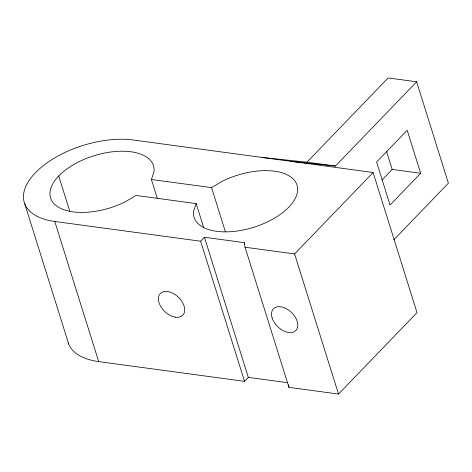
<?xml version="1.0" encoding="UTF-8"?>
<svg xmlns="http://www.w3.org/2000/svg" width="472" height="472" viewBox="0 0 472 472"><rect width="100%" height="100%" fill="white"/><g stroke="black" fill="none" stroke-linecap="round" stroke-linejoin="round"><path stroke-width="0.71" d="M157.335 198.399L151.406 179.484L153.99 171.867A53.914 27.282 -17.4 0 0 96.382 155.034A53.914 27.282 -17.4 0 0 51.997 201.078A53.914 27.282 -17.4 0 0 125.021 201.922L136.013 195.449L196.169 203.591L203.638 227.41M196.169 203.591L193.585 211.202A53.914 27.282 -17.4 0 0 251.198 228.041A53.914 27.282 -17.4 0 0 295.578 181.991A53.914 27.282 -17.4 0 0 222.554 181.148L211.562 187.62L151.406 179.484M244.301 242.655L245.045 247.228L288.958 387.353L338.518 394.061L417.018 312.617L373.104 172.492L133.299 140.007A73.066 36.975 -17.4 0 0 35.37 172.805A73.066 36.975 -17.4 0 0 54.781 221.474L200.618 241.216L204.429 237.257L244.301 242.655L244.744 244.059M262.031 157.442L306.959 162.179L388.149 77.939L416.634 81.792L448.4 183.165L393.713 239.906M290.504 161.294L335.439 166.032L416.634 81.792M245.045 247.228L294.605 253.936L373.104 172.492M381.978 179.991L392.179 169.413L420.658 173.271L407.188 130.278L376.591 162.02L390.061 205.007L420.658 173.271M68.245 342.766A73.066 36.975 -17.4 0 0 98.695 361.605L244.531 381.341L248.343 377.388L287.489 382.686M306.959 162.179L335.439 166.032M386.527 151.382L392.179 169.413M294.605 253.936L338.518 394.061M211.562 187.62L225.392 231.764M204.429 237.257L248.343 377.388M200.618 241.216L244.531 381.341M58.723 175.962L69.703 210.996M54.781 221.474L98.695 361.605M24.792 203.933L68.706 344.058M288.534 384.739L288.958 387.353M175.578 317.219L172.197 316.34A15.605 9.877 43.9 0 1 159.365 294.817A15.605 9.877 43.9 0 1 181.213 300.481A15.605 9.877 43.9 0 1 175.578 317.219M272.12 317.945A15.605 9.877 43.9 0 0 294.404 331.609A15.605 9.877 43.9 0 0 287.43 309.361A15.605 9.877 43.9 0 0 272.12 317.945"/></g></svg>
